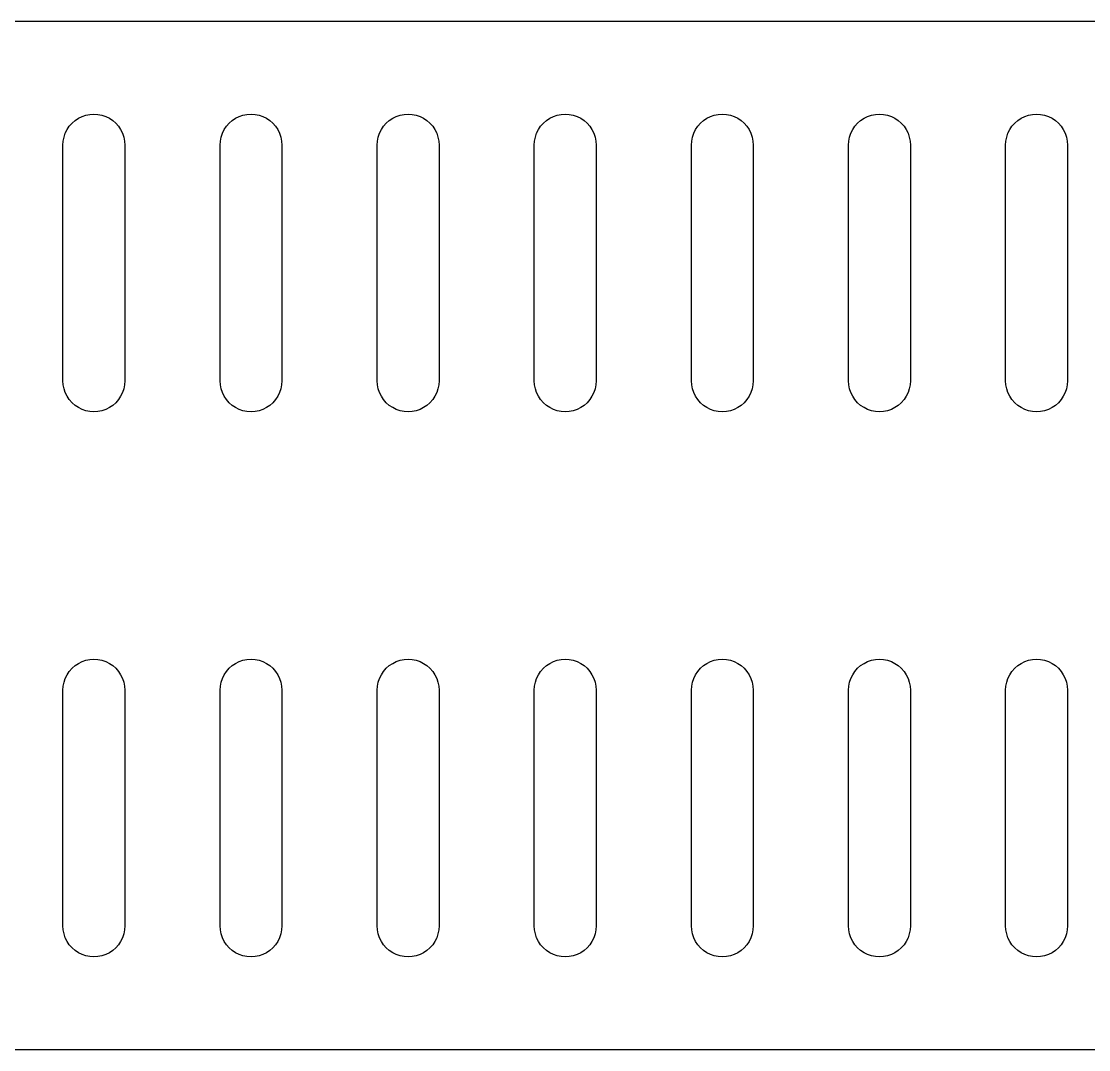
# Model space of a CAD drawing. Header units: metres. Extents: x 0 to 3190, y 0 to 479.
# Drawn here: x 2516.8 to 2585.8, y 255.7 to 322.2 of the extents above; entities that cross this region are included whole.
import ezdxf

# ---------------------------------------------------------------- set-up
doc = ezdxf.new("R2010")
doc.units = ezdxf.units.M

msp = doc.modelspace()

# ---------------------------------------------------------------- linework, layer by layer
for p, q in [((2653.6, 322.206), (2125.28, 322.206)), ((2520.75, 316.053), (2521, 316.137)), ((2521, 316.137), (2521.26, 316.189)), ((2521.26, 316.189), (2521.52, 316.206)), ((2521.52, 316.206), (2521.78, 316.189)), ((2521.78, 316.189), (2522.04, 316.137)), ((2522.04, 316.137), (2522.29, 316.053)), ((2530.91, 316.053), (2531.16, 316.137)), ((2531.16, 316.137), (2531.42, 316.189)), ((2531.42, 316.189), (2531.68, 316.206)), ((2531.68, 316.206), (2531.94, 316.189)), ((2531.94, 316.189), (2532.2, 316.137)), ((2532.2, 316.137), (2532.45, 316.053)), ((2541.07, 316.053), (2541.32, 316.137)), ((2541.32, 316.137), (2541.58, 316.189)), ((2541.58, 316.189), (2541.84, 316.206)), ((2541.84, 316.206), (2542.1, 316.189)), ((2542.1, 316.189), (2542.36, 316.137)), ((2542.36, 316.137), (2542.61, 316.053)), ((2551.23, 316.053), (2551.48, 316.137)), ((2551.48, 316.137), (2551.74, 316.189)), ((2551.74, 316.189), (2552, 316.206)), ((2552, 316.206), (2552.26, 316.189)), ((2552.26, 316.189), (2552.52, 316.137)), ((2552.52, 316.137), (2552.77, 316.053)), ((2561.39, 316.053), (2561.64, 316.137)), ((2561.64, 316.137), (2561.9, 316.189)), ((2561.9, 316.189), (2562.16, 316.206)), ((2562.16, 316.206), (2562.42, 316.189)), ((2562.42, 316.189), (2562.68, 316.137)), ((2562.68, 316.137), (2562.93, 316.053)), ((2571.55, 316.053), (2571.8, 316.137)), ((2571.8, 316.137), (2572.06, 316.189)), ((2572.06, 316.189), (2572.32, 316.206)), ((2572.32, 316.206), (2572.58, 316.189)), ((2572.58, 316.189), (2572.84, 316.137)), ((2572.84, 316.137), (2573.09, 316.053)), ((2581.71, 316.053), (2581.96, 316.137)), ((2581.96, 316.137), (2582.22, 316.189)), ((2582.22, 316.189), (2582.48, 316.206)), ((2582.48, 316.206), (2582.74, 316.189)), ((2582.74, 316.189), (2583, 316.137)), ((2583, 316.137), (2583.25, 316.053)), ((2519.79, 315.206), (2519.93, 315.423)), ((2519.93, 315.423), (2520.11, 315.62)), ((2520.11, 315.62), (2520.3, 315.792)), ((2520.3, 315.792), (2520.52, 315.938)), ((2520.52, 315.938), (2520.75, 316.053)), ((2522.29, 316.053), (2522.52, 315.938)), ((2522.52, 315.938), (2522.74, 315.792)), ((2522.74, 315.792), (2522.93, 315.62)), ((2522.93, 315.62), (2523.11, 315.423)), ((2523.11, 315.423), (2523.25, 315.206)), ((2529.95, 315.206), (2530.09, 315.423)), ((2530.09, 315.423), (2530.27, 315.62)), ((2530.27, 315.62), (2530.46, 315.792)), ((2530.46, 315.792), (2530.68, 315.938)), ((2530.68, 315.938), (2530.91, 316.053)), ((2532.45, 316.053), (2532.68, 315.938)), ((2532.68, 315.938), (2532.9, 315.792)), ((2532.9, 315.792), (2533.09, 315.62)), ((2533.09, 315.62), (2533.27, 315.423)), ((2533.27, 315.423), (2533.41, 315.206)), ((2540.11, 315.206), (2540.25, 315.423)), ((2540.25, 315.423), (2540.43, 315.62)), ((2540.43, 315.62), (2540.62, 315.792)), ((2540.62, 315.792), (2540.84, 315.938)), ((2540.84, 315.938), (2541.07, 316.053)), ((2542.61, 316.053), (2542.84, 315.938)), ((2542.84, 315.938), (2543.06, 315.792)), ((2543.06, 315.792), (2543.25, 315.62)), ((2543.25, 315.62), (2543.43, 315.423)), ((2543.43, 315.423), (2543.57, 315.206)), ((2550.27, 315.206), (2550.41, 315.423)), ((2550.41, 315.423), (2550.59, 315.62)), ((2550.59, 315.62), (2550.78, 315.792)), ((2550.78, 315.792), (2551, 315.938)), ((2551, 315.938), (2551.23, 316.053)), ((2552.77, 316.053), (2553, 315.938)), ((2553, 315.938), (2553.22, 315.792)), ((2553.22, 315.792), (2553.41, 315.62)), ((2553.41, 315.62), (2553.59, 315.423)), ((2553.59, 315.423), (2553.73, 315.206)), ((2560.43, 315.206), (2560.57, 315.423)), ((2560.57, 315.423), (2560.75, 315.62)), ((2560.75, 315.62), (2560.94, 315.792)), ((2560.94, 315.792), (2561.16, 315.938)), ((2561.16, 315.938), (2561.39, 316.053)), ((2562.93, 316.053), (2563.16, 315.938)), ((2563.16, 315.938), (2563.38, 315.792)), ((2563.38, 315.792), (2563.57, 315.62)), ((2563.57, 315.62), (2563.75, 315.423)), ((2563.75, 315.423), (2563.89, 315.206)), ((2570.59, 315.206), (2570.73, 315.423)), ((2570.73, 315.423), (2570.91, 315.62)), ((2570.91, 315.62), (2571.1, 315.792)), ((2571.1, 315.792), (2571.32, 315.938)), ((2571.32, 315.938), (2571.55, 316.053)), ((2573.09, 316.053), (2573.32, 315.938)), ((2573.32, 315.938), (2573.54, 315.792)), ((2573.54, 315.792), (2573.73, 315.62)), ((2573.73, 315.62), (2573.91, 315.423)), ((2573.91, 315.423), (2574.05, 315.206)), ((2580.75, 315.206), (2580.89, 315.423)), ((2580.89, 315.423), (2581.07, 315.62)), ((2581.07, 315.62), (2581.26, 315.792)), ((2581.26, 315.792), (2581.48, 315.938)), ((2581.48, 315.938), (2581.71, 316.053)), ((2583.25, 316.053), (2583.48, 315.938)), ((2583.48, 315.938), (2583.7, 315.792)), ((2583.7, 315.792), (2583.89, 315.62)), ((2583.89, 315.62), (2584.07, 315.423)), ((2584.07, 315.423), (2584.21, 315.206)), ((2519.59, 314.723), (2519.67, 314.971)), ((2519.67, 314.971), (2519.79, 315.206)), ((2523.25, 315.206), (2523.37, 314.971)), ((2523.37, 314.971), (2523.45, 314.723)), ((2529.75, 314.723), (2529.83, 314.971)), ((2529.83, 314.971), (2529.95, 315.206)), ((2533.41, 315.206), (2533.53, 314.971)), ((2533.53, 314.971), (2533.61, 314.723)), ((2539.91, 314.723), (2539.99, 314.971)), ((2539.99, 314.971), (2540.11, 315.206)), ((2543.57, 315.206), (2543.69, 314.971)), ((2543.69, 314.971), (2543.77, 314.723)), ((2550.07, 314.723), (2550.15, 314.971)), ((2550.15, 314.971), (2550.27, 315.206)), ((2553.73, 315.206), (2553.85, 314.971)), ((2553.85, 314.971), (2553.93, 314.723)), ((2560.23, 314.723), (2560.31, 314.971)), ((2560.31, 314.971), (2560.43, 315.206)), ((2563.89, 315.206), (2564.01, 314.971)), ((2564.01, 314.971), (2564.09, 314.723)), ((2570.39, 314.723), (2570.47, 314.971)), ((2570.47, 314.971), (2570.59, 315.206)), ((2574.05, 315.206), (2574.17, 314.971)), ((2574.17, 314.971), (2574.25, 314.723)), ((2580.55, 314.723), (2580.63, 314.971)), ((2580.63, 314.971), (2580.75, 315.206)), ((2584.21, 315.206), (2584.33, 314.971)), ((2584.33, 314.971), (2584.41, 314.723)), ((2519.52, 314.206), (2519.54, 314.467)), ((2519.52, 298.966), (2519.52, 314.206)), ((2519.54, 314.467), (2519.59, 314.723)), ((2523.45, 314.723), (2523.5, 314.467)), ((2523.5, 314.467), (2523.52, 314.206)), ((2523.52, 314.206), (2523.52, 298.966)), ((2529.68, 314.206), (2529.7, 314.467)), ((2529.68, 298.966), (2529.68, 314.206)), ((2529.7, 314.467), (2529.75, 314.723)), ((2533.61, 314.723), (2533.66, 314.467)), ((2533.66, 314.467), (2533.68, 314.206)), ((2533.68, 314.206), (2533.68, 298.966)), ((2539.84, 314.206), (2539.86, 314.467)), ((2539.84, 298.966), (2539.84, 314.206)), ((2539.86, 314.467), (2539.91, 314.723)), ((2543.77, 314.723), (2543.82, 314.467)), ((2543.82, 314.467), (2543.84, 314.206)), ((2543.84, 314.206), (2543.84, 298.966)), ((2550, 314.206), (2550.02, 314.467)), ((2550, 298.966), (2550, 314.206)), ((2550.02, 314.467), (2550.07, 314.723)), ((2553.93, 314.723), (2553.98, 314.467)), ((2553.98, 314.467), (2554, 314.206)), ((2554, 314.206), (2554, 298.966)), ((2560.16, 314.206), (2560.18, 314.467)), ((2560.16, 298.966), (2560.16, 314.206)), ((2560.18, 314.467), (2560.23, 314.723)), ((2564.09, 314.723), (2564.14, 314.467)), ((2564.14, 314.467), (2564.16, 314.206)), ((2564.16, 314.206), (2564.16, 298.966)), ((2570.32, 314.206), (2570.34, 314.467)), ((2570.32, 298.966), (2570.32, 314.206)), ((2570.34, 314.467), (2570.39, 314.723)), ((2574.25, 314.723), (2574.3, 314.467)), ((2574.3, 314.467), (2574.32, 314.206)), ((2574.32, 314.206), (2574.32, 298.966)), ((2580.48, 314.206), (2580.5, 314.467)), ((2580.48, 298.966), (2580.48, 314.206)), ((2580.5, 314.467), (2580.55, 314.723)), ((2584.41, 314.723), (2584.46, 314.467)), ((2584.46, 314.467), (2584.48, 314.206)), ((2584.48, 314.206), (2584.48, 298.966)), ((2519.54, 298.705), (2519.52, 298.966)), ((2523.52, 298.966), (2523.5, 298.705)), ((2529.7, 298.705), (2529.68, 298.966)), ((2533.68, 298.966), (2533.66, 298.705)), ((2539.86, 298.705), (2539.84, 298.966)), ((2543.84, 298.966), (2543.82, 298.705)), ((2550.02, 298.705), (2550, 298.966)), ((2554, 298.966), (2553.98, 298.705)), ((2560.18, 298.705), (2560.16, 298.966)), ((2564.16, 298.966), (2564.14, 298.705)), ((2570.34, 298.705), (2570.32, 298.966)), ((2574.32, 298.966), (2574.3, 298.705)), ((2580.5, 298.705), (2580.48, 298.966)), ((2584.48, 298.966), (2584.46, 298.705)), ((2519.59, 298.449), (2519.54, 298.705)), ((2519.67, 298.201), (2519.59, 298.449)), ((2519.79, 297.966), (2519.67, 298.201)), ((2523.37, 298.201), (2523.25, 297.966)), ((2523.45, 298.449), (2523.37, 298.201)), ((2523.5, 298.705), (2523.45, 298.449)), ((2529.75, 298.449), (2529.7, 298.705)), ((2529.83, 298.201), (2529.75, 298.449)), ((2529.95, 297.966), (2529.83, 298.201)), ((2533.53, 298.201), (2533.41, 297.966)), ((2533.61, 298.449), (2533.53, 298.201)), ((2533.66, 298.705), (2533.61, 298.449)), ((2539.91, 298.449), (2539.86, 298.705)), ((2539.99, 298.201), (2539.91, 298.449)), ((2540.11, 297.966), (2539.99, 298.201)), ((2543.69, 298.201), (2543.57, 297.966)), ((2543.77, 298.449), (2543.69, 298.201)), ((2543.82, 298.705), (2543.77, 298.449)), ((2550.07, 298.449), (2550.02, 298.705)), ((2550.15, 298.201), (2550.07, 298.449)), ((2550.27, 297.966), (2550.15, 298.201)), ((2553.85, 298.201), (2553.73, 297.966)), ((2553.93, 298.449), (2553.85, 298.201)), ((2553.98, 298.705), (2553.93, 298.449)), ((2560.23, 298.449), (2560.18, 298.705)), ((2560.31, 298.201), (2560.23, 298.449)), ((2560.43, 297.966), (2560.31, 298.201)), ((2564.01, 298.201), (2563.89, 297.966)), ((2564.09, 298.449), (2564.01, 298.201)), ((2564.14, 298.705), (2564.09, 298.449)), ((2570.39, 298.449), (2570.34, 298.705)), ((2570.47, 298.201), (2570.39, 298.449)), ((2570.59, 297.966), (2570.47, 298.201)), ((2574.17, 298.201), (2574.05, 297.966)), ((2574.25, 298.449), (2574.17, 298.201)), ((2574.3, 298.705), (2574.25, 298.449)), ((2580.55, 298.449), (2580.5, 298.705)), ((2580.63, 298.201), (2580.55, 298.449)), ((2580.75, 297.966), (2580.63, 298.201)), ((2584.33, 298.201), (2584.21, 297.966)), ((2584.41, 298.449), (2584.33, 298.201)), ((2584.46, 298.705), (2584.41, 298.449)), ((2519.93, 297.749), (2519.79, 297.966)), ((2520.11, 297.552), (2519.93, 297.749)), ((2520.3, 297.38), (2520.11, 297.552)), ((2522.93, 297.552), (2522.74, 297.38)), ((2523.11, 297.749), (2522.93, 297.552)), ((2523.25, 297.966), (2523.11, 297.749)), ((2530.09, 297.749), (2529.95, 297.966)), ((2530.27, 297.552), (2530.09, 297.749)), ((2530.46, 297.38), (2530.27, 297.552)), ((2533.09, 297.552), (2532.9, 297.38)), ((2533.27, 297.749), (2533.09, 297.552)), ((2533.41, 297.966), (2533.27, 297.749)), ((2540.25, 297.749), (2540.11, 297.966)), ((2540.43, 297.552), (2540.25, 297.749)), ((2540.62, 297.38), (2540.43, 297.552)), ((2543.25, 297.552), (2543.06, 297.38)), ((2543.43, 297.749), (2543.25, 297.552)), ((2543.57, 297.966), (2543.43, 297.749)), ((2550.41, 297.749), (2550.27, 297.966)), ((2550.59, 297.552), (2550.41, 297.749)), ((2550.78, 297.38), (2550.59, 297.552)), ((2553.41, 297.552), (2553.22, 297.38)), ((2553.59, 297.749), (2553.41, 297.552)), ((2553.73, 297.966), (2553.59, 297.749)), ((2560.57, 297.749), (2560.43, 297.966)), ((2560.75, 297.552), (2560.57, 297.749)), ((2560.94, 297.38), (2560.75, 297.552)), ((2563.57, 297.552), (2563.38, 297.38)), ((2563.75, 297.749), (2563.57, 297.552)), ((2563.89, 297.966), (2563.75, 297.749)), ((2570.73, 297.749), (2570.59, 297.966)), ((2570.91, 297.552), (2570.73, 297.749)), ((2571.1, 297.38), (2570.91, 297.552)), ((2573.73, 297.552), (2573.54, 297.38)), ((2573.91, 297.749), (2573.73, 297.552)), ((2574.05, 297.966), (2573.91, 297.749)), ((2580.89, 297.749), (2580.75, 297.966)), ((2581.07, 297.552), (2580.89, 297.749)), ((2581.26, 297.38), (2581.07, 297.552)), ((2583.89, 297.552), (2583.7, 297.38)), ((2584.07, 297.749), (2583.89, 297.552)), ((2584.21, 297.966), (2584.07, 297.749)), ((2520.52, 297.234), (2520.3, 297.38)), ((2520.75, 297.119), (2520.52, 297.234)), ((2521, 297.035), (2520.75, 297.119)), ((2521.26, 296.983), (2521, 297.035)), ((2521.52, 296.966), (2521.26, 296.983)), ((2521.78, 296.983), (2521.52, 296.966)), ((2522.04, 297.035), (2521.78, 296.983)), ((2522.29, 297.119), (2522.04, 297.035)), ((2522.52, 297.234), (2522.29, 297.119)), ((2522.74, 297.38), (2522.52, 297.234)), ((2530.68, 297.234), (2530.46, 297.38)), ((2530.91, 297.119), (2530.68, 297.234)), ((2531.16, 297.035), (2530.91, 297.119)), ((2531.42, 296.983), (2531.16, 297.035)), ((2531.68, 296.966), (2531.42, 296.983)), ((2531.94, 296.983), (2531.68, 296.966)), ((2532.2, 297.035), (2531.94, 296.983)), ((2532.45, 297.119), (2532.2, 297.035)), ((2532.68, 297.234), (2532.45, 297.119)), ((2532.9, 297.38), (2532.68, 297.234)), ((2540.84, 297.234), (2540.62, 297.38)), ((2541.07, 297.119), (2540.84, 297.234)), ((2541.32, 297.035), (2541.07, 297.119)), ((2541.58, 296.983), (2541.32, 297.035)), ((2541.84, 296.966), (2541.58, 296.983)), ((2542.1, 296.983), (2541.84, 296.966)), ((2542.36, 297.035), (2542.1, 296.983)), ((2542.61, 297.119), (2542.36, 297.035)), ((2542.84, 297.234), (2542.61, 297.119)), ((2543.06, 297.38), (2542.84, 297.234)), ((2551, 297.234), (2550.78, 297.38)), ((2551.23, 297.119), (2551, 297.234)), ((2551.48, 297.035), (2551.23, 297.119)), ((2551.74, 296.983), (2551.48, 297.035)), ((2552, 296.966), (2551.74, 296.983)), ((2552.26, 296.983), (2552, 296.966)), ((2552.52, 297.035), (2552.26, 296.983)), ((2552.77, 297.119), (2552.52, 297.035)), ((2553, 297.234), (2552.77, 297.119)), ((2553.22, 297.38), (2553, 297.234)), ((2561.16, 297.234), (2560.94, 297.38)), ((2561.39, 297.119), (2561.16, 297.234)), ((2561.64, 297.035), (2561.39, 297.119)), ((2561.9, 296.983), (2561.64, 297.035)), ((2562.16, 296.966), (2561.9, 296.983)), ((2562.42, 296.983), (2562.16, 296.966)), ((2562.68, 297.035), (2562.42, 296.983)), ((2562.93, 297.119), (2562.68, 297.035)), ((2563.16, 297.234), (2562.93, 297.119)), ((2563.38, 297.38), (2563.16, 297.234)), ((2571.32, 297.234), (2571.1, 297.38)), ((2571.55, 297.119), (2571.32, 297.234)), ((2571.8, 297.035), (2571.55, 297.119)), ((2572.06, 296.983), (2571.8, 297.035)), ((2572.32, 296.966), (2572.06, 296.983)), ((2572.58, 296.983), (2572.32, 296.966)), ((2572.84, 297.035), (2572.58, 296.983)), ((2573.09, 297.119), (2572.84, 297.035)), ((2573.32, 297.234), (2573.09, 297.119)), ((2573.54, 297.38), (2573.32, 297.234)), ((2581.48, 297.234), (2581.26, 297.38)), ((2581.71, 297.119), (2581.48, 297.234)), ((2581.96, 297.035), (2581.71, 297.119)), ((2582.22, 296.983), (2581.96, 297.035)), ((2582.48, 296.966), (2582.22, 296.983)), ((2582.74, 296.983), (2582.48, 296.966)), ((2583, 297.035), (2582.74, 296.983)), ((2583.25, 297.119), (2583, 297.035)), ((2583.48, 297.234), (2583.25, 297.119)), ((2583.7, 297.38), (2583.48, 297.234)), ((2521, 280.898), (2521.26, 280.949)), ((2521.26, 280.949), (2521.52, 280.966)), ((2521.52, 280.966), (2521.78, 280.949)), ((2521.78, 280.949), (2522.04, 280.898)), ((2531.16, 280.898), (2531.42, 280.949)), ((2531.42, 280.949), (2531.68, 280.966)), ((2531.68, 280.966), (2531.94, 280.949)), ((2531.94, 280.949), (2532.2, 280.898)), ((2541.32, 280.898), (2541.58, 280.949)), ((2541.58, 280.949), (2541.84, 280.966)), ((2541.84, 280.966), (2542.1, 280.949)), ((2542.1, 280.949), (2542.36, 280.898)), ((2551.48, 280.898), (2551.74, 280.949)), ((2551.74, 280.949), (2552, 280.966)), ((2552, 280.966), (2552.26, 280.949)), ((2552.26, 280.949), (2552.52, 280.898)), ((2561.64, 280.898), (2561.9, 280.949)), ((2561.9, 280.949), (2562.16, 280.966)), ((2562.16, 280.966), (2562.42, 280.949)), ((2562.42, 280.949), (2562.68, 280.898)), ((2571.8, 280.898), (2572.06, 280.949)), ((2572.06, 280.949), (2572.32, 280.966)), ((2572.32, 280.966), (2572.58, 280.949)), ((2572.58, 280.949), (2572.84, 280.898)), ((2581.96, 280.898), (2582.22, 280.949)), ((2582.22, 280.949), (2582.48, 280.966)), ((2582.48, 280.966), (2582.74, 280.949)), ((2582.74, 280.949), (2583, 280.898)), ((2519.93, 280.184), (2520.11, 280.381)), ((2520.11, 280.381), (2520.3, 280.553)), ((2520.3, 280.553), (2520.52, 280.698)), ((2520.52, 280.698), (2520.75, 280.814)), ((2520.75, 280.814), (2521, 280.898)), ((2522.04, 280.898), (2522.29, 280.814)), ((2522.29, 280.814), (2522.52, 280.698)), ((2522.52, 280.698), (2522.74, 280.553)), ((2522.74, 280.553), (2522.93, 280.381)), ((2522.93, 280.381), (2523.11, 280.184)), ((2530.09, 280.184), (2530.27, 280.381)), ((2530.27, 280.381), (2530.46, 280.553)), ((2530.46, 280.553), (2530.68, 280.698)), ((2530.68, 280.698), (2530.91, 280.814)), ((2530.91, 280.814), (2531.16, 280.898)), ((2532.2, 280.898), (2532.45, 280.814)), ((2532.45, 280.814), (2532.68, 280.698)), ((2532.68, 280.698), (2532.9, 280.553)), ((2532.9, 280.553), (2533.09, 280.381)), ((2533.09, 280.381), (2533.27, 280.184)), ((2540.25, 280.184), (2540.43, 280.381)), ((2540.43, 280.381), (2540.62, 280.553)), ((2540.62, 280.553), (2540.84, 280.698)), ((2540.84, 280.698), (2541.07, 280.814)), ((2541.07, 280.814), (2541.32, 280.898)), ((2542.36, 280.898), (2542.61, 280.814)), ((2542.61, 280.814), (2542.84, 280.698)), ((2542.84, 280.698), (2543.06, 280.553)), ((2543.06, 280.553), (2543.25, 280.381)), ((2543.25, 280.381), (2543.43, 280.184)), ((2550.41, 280.184), (2550.59, 280.381)), ((2550.59, 280.381), (2550.78, 280.553)), ((2550.78, 280.553), (2551, 280.698)), ((2551, 280.698), (2551.23, 280.814)), ((2551.23, 280.814), (2551.48, 280.898)), ((2552.52, 280.898), (2552.77, 280.814)), ((2552.77, 280.814), (2553, 280.698)), ((2553, 280.698), (2553.22, 280.553)), ((2553.22, 280.553), (2553.41, 280.381)), ((2553.41, 280.381), (2553.59, 280.184)), ((2560.57, 280.184), (2560.75, 280.381)), ((2560.75, 280.381), (2560.94, 280.553)), ((2560.94, 280.553), (2561.16, 280.698)), ((2561.16, 280.698), (2561.39, 280.814)), ((2561.39, 280.814), (2561.64, 280.898)), ((2562.68, 280.898), (2562.93, 280.814)), ((2562.93, 280.814), (2563.16, 280.698)), ((2563.16, 280.698), (2563.38, 280.553)), ((2563.38, 280.553), (2563.57, 280.381)), ((2563.57, 280.381), (2563.75, 280.184)), ((2570.73, 280.184), (2570.91, 280.381)), ((2570.91, 280.381), (2571.1, 280.553)), ((2571.1, 280.553), (2571.32, 280.698)), ((2571.32, 280.698), (2571.55, 280.814)), ((2571.55, 280.814), (2571.8, 280.898)), ((2572.84, 280.898), (2573.09, 280.814)), ((2573.09, 280.814), (2573.32, 280.698)), ((2573.32, 280.698), (2573.54, 280.553)), ((2573.54, 280.553), (2573.73, 280.381)), ((2573.73, 280.381), (2573.91, 280.184)), ((2580.89, 280.184), (2581.07, 280.381)), ((2581.07, 280.381), (2581.26, 280.553)), ((2581.26, 280.553), (2581.48, 280.698)), ((2581.48, 280.698), (2581.71, 280.814)), ((2581.71, 280.814), (2581.96, 280.898)), ((2583, 280.898), (2583.25, 280.814)), ((2583.25, 280.814), (2583.48, 280.698)), ((2583.48, 280.698), (2583.7, 280.553)), ((2583.7, 280.553), (2583.89, 280.381)), ((2583.89, 280.381), (2584.07, 280.184)), ((2519.59, 279.484), (2519.67, 279.732)), ((2519.67, 279.732), (2519.79, 279.966)), ((2519.79, 279.966), (2519.93, 280.184)), ((2523.11, 280.184), (2523.25, 279.966)), ((2523.25, 279.966), (2523.37, 279.732)), ((2523.37, 279.732), (2523.45, 279.484)), ((2529.75, 279.484), (2529.83, 279.732)), ((2529.83, 279.732), (2529.95, 279.966)), ((2529.95, 279.966), (2530.09, 280.184)), ((2533.27, 280.184), (2533.41, 279.966)), ((2533.41, 279.966), (2533.53, 279.732)), ((2533.53, 279.732), (2533.61, 279.484)), ((2539.91, 279.484), (2539.99, 279.732)), ((2539.99, 279.732), (2540.11, 279.966)), ((2540.11, 279.966), (2540.25, 280.184)), ((2543.43, 280.184), (2543.57, 279.966)), ((2543.57, 279.966), (2543.69, 279.732)), ((2543.69, 279.732), (2543.77, 279.484)), ((2550.07, 279.484), (2550.15, 279.732)), ((2550.15, 279.732), (2550.27, 279.966)), ((2550.27, 279.966), (2550.41, 280.184)), ((2553.59, 280.184), (2553.73, 279.966)), ((2553.73, 279.966), (2553.85, 279.732)), ((2553.85, 279.732), (2553.93, 279.484)), ((2560.23, 279.484), (2560.31, 279.732)), ((2560.31, 279.732), (2560.43, 279.966)), ((2560.43, 279.966), (2560.57, 280.184)), ((2563.75, 280.184), (2563.89, 279.966)), ((2563.89, 279.966), (2564.01, 279.732)), ((2564.01, 279.732), (2564.09, 279.484)), ((2570.39, 279.484), (2570.47, 279.732)), ((2570.47, 279.732), (2570.59, 279.966)), ((2570.59, 279.966), (2570.73, 280.184)), ((2573.91, 280.184), (2574.05, 279.966)), ((2574.05, 279.966), (2574.17, 279.732)), ((2574.17, 279.732), (2574.25, 279.484)), ((2580.55, 279.484), (2580.63, 279.732)), ((2580.63, 279.732), (2580.75, 279.966)), ((2580.75, 279.966), (2580.89, 280.184)), ((2584.07, 280.184), (2584.21, 279.966)), ((2584.21, 279.966), (2584.33, 279.732)), ((2584.33, 279.732), (2584.41, 279.484)), ((2519.52, 278.966), (2519.54, 279.227)), ((2519.52, 263.727), (2519.52, 278.966)), ((2519.54, 279.227), (2519.59, 279.484)), ((2523.45, 279.484), (2523.5, 279.227)), ((2523.5, 279.227), (2523.52, 278.966)), ((2523.52, 278.966), (2523.52, 263.727)), ((2529.68, 278.966), (2529.7, 279.227)), ((2529.68, 263.727), (2529.68, 278.966)), ((2529.7, 279.227), (2529.75, 279.484)), ((2533.61, 279.484), (2533.66, 279.227)), ((2533.66, 279.227), (2533.68, 278.966)), ((2533.68, 278.966), (2533.68, 263.727)), ((2539.84, 278.966), (2539.86, 279.227)), ((2539.84, 263.727), (2539.84, 278.966)), ((2539.86, 279.227), (2539.91, 279.484)), ((2543.77, 279.484), (2543.82, 279.227)), ((2543.82, 279.227), (2543.84, 278.966)), ((2543.84, 278.966), (2543.84, 263.727)), ((2550, 278.966), (2550.02, 279.227)), ((2550, 263.727), (2550, 278.966)), ((2550.02, 279.227), (2550.07, 279.484)), ((2553.93, 279.484), (2553.98, 279.227)), ((2553.98, 279.227), (2554, 278.966)), ((2554, 278.966), (2554, 263.727)), ((2560.16, 278.966), (2560.18, 279.227)), ((2560.16, 263.727), (2560.16, 278.966)), ((2560.18, 279.227), (2560.23, 279.484)), ((2564.09, 279.484), (2564.14, 279.227)), ((2564.14, 279.227), (2564.16, 278.966)), ((2564.16, 278.966), (2564.16, 263.727)), ((2570.32, 278.966), (2570.34, 279.227)), ((2570.32, 263.727), (2570.32, 278.966)), ((2570.34, 279.227), (2570.39, 279.484)), ((2574.25, 279.484), (2574.3, 279.227)), ((2574.3, 279.227), (2574.32, 278.966)), ((2574.32, 278.966), (2574.32, 263.727)), ((2580.48, 278.966), (2580.5, 279.227)), ((2580.48, 263.727), (2580.48, 278.966)), ((2580.5, 279.227), (2580.55, 279.484)), ((2584.41, 279.484), (2584.46, 279.227)), ((2584.46, 279.227), (2584.48, 278.966)), ((2584.48, 278.966), (2584.48, 263.727)), ((2519.54, 263.466), (2519.52, 263.727)), ((2523.52, 263.727), (2523.5, 263.466)), ((2529.7, 263.466), (2529.68, 263.727)), ((2533.68, 263.727), (2533.66, 263.466)), ((2539.86, 263.466), (2539.84, 263.727)), ((2543.84, 263.727), (2543.82, 263.466)), ((2550.02, 263.466), (2550, 263.727)), ((2554, 263.727), (2553.98, 263.466)), ((2560.18, 263.466), (2560.16, 263.727)), ((2564.16, 263.727), (2564.14, 263.466)), ((2570.34, 263.466), (2570.32, 263.727)), ((2574.32, 263.727), (2574.3, 263.466)), ((2580.5, 263.466), (2580.48, 263.727)), ((2584.48, 263.727), (2584.46, 263.466)), ((2519.59, 263.209), (2519.54, 263.466)), ((2519.67, 262.962), (2519.59, 263.209)), ((2523.45, 263.209), (2523.37, 262.962)), ((2523.5, 263.466), (2523.45, 263.209)), ((2529.75, 263.209), (2529.7, 263.466)), ((2529.83, 262.962), (2529.75, 263.209)), ((2533.61, 263.209), (2533.53, 262.962)), ((2533.66, 263.466), (2533.61, 263.209)), ((2539.91, 263.209), (2539.86, 263.466)), ((2539.99, 262.962), (2539.91, 263.209)), ((2543.77, 263.209), (2543.69, 262.962)), ((2543.82, 263.466), (2543.77, 263.209)), ((2550.07, 263.209), (2550.02, 263.466)), ((2550.15, 262.962), (2550.07, 263.209)), ((2553.93, 263.209), (2553.85, 262.962)), ((2553.98, 263.466), (2553.93, 263.209)), ((2560.23, 263.209), (2560.18, 263.466)), ((2560.31, 262.962), (2560.23, 263.209)), ((2564.09, 263.209), (2564.01, 262.962)), ((2564.14, 263.466), (2564.09, 263.209)), ((2570.39, 263.209), (2570.34, 263.466)), ((2570.47, 262.962), (2570.39, 263.209)), ((2574.25, 263.209), (2574.17, 262.962)), ((2574.3, 263.466), (2574.25, 263.209)), ((2580.55, 263.209), (2580.5, 263.466)), ((2580.63, 262.962), (2580.55, 263.209)), ((2584.41, 263.209), (2584.33, 262.962)), ((2584.46, 263.466), (2584.41, 263.209)), ((2519.79, 262.727), (2519.67, 262.962)), ((2519.93, 262.51), (2519.79, 262.727)), ((2520.11, 262.313), (2519.93, 262.51)), ((2520.3, 262.14), (2520.11, 262.313)), ((2522.93, 262.313), (2522.74, 262.14)), ((2523.11, 262.51), (2522.93, 262.313)), ((2523.25, 262.727), (2523.11, 262.51)), ((2523.37, 262.962), (2523.25, 262.727)), ((2529.95, 262.727), (2529.83, 262.962)), ((2530.09, 262.51), (2529.95, 262.727)), ((2530.27, 262.313), (2530.09, 262.51)), ((2530.46, 262.14), (2530.27, 262.313)), ((2533.09, 262.313), (2532.9, 262.14)), ((2533.27, 262.51), (2533.09, 262.313)), ((2533.41, 262.727), (2533.27, 262.51)), ((2533.53, 262.962), (2533.41, 262.727)), ((2540.11, 262.727), (2539.99, 262.962)), ((2540.25, 262.51), (2540.11, 262.727)), ((2540.43, 262.313), (2540.25, 262.51)), ((2540.62, 262.14), (2540.43, 262.313)), ((2543.25, 262.313), (2543.06, 262.14)), ((2543.43, 262.51), (2543.25, 262.313)), ((2543.57, 262.727), (2543.43, 262.51)), ((2543.69, 262.962), (2543.57, 262.727)), ((2550.27, 262.727), (2550.15, 262.962)), ((2550.41, 262.51), (2550.27, 262.727)), ((2550.59, 262.313), (2550.41, 262.51)), ((2550.78, 262.14), (2550.59, 262.313)), ((2553.41, 262.313), (2553.22, 262.14)), ((2553.59, 262.51), (2553.41, 262.313)), ((2553.73, 262.727), (2553.59, 262.51)), ((2553.85, 262.962), (2553.73, 262.727)), ((2560.43, 262.727), (2560.31, 262.962)), ((2560.57, 262.51), (2560.43, 262.727)), ((2560.75, 262.313), (2560.57, 262.51)), ((2560.94, 262.14), (2560.75, 262.313)), ((2563.57, 262.313), (2563.38, 262.14)), ((2563.75, 262.51), (2563.57, 262.313)), ((2563.89, 262.727), (2563.75, 262.51)), ((2564.01, 262.962), (2563.89, 262.727)), ((2570.59, 262.727), (2570.47, 262.962)), ((2570.73, 262.51), (2570.59, 262.727)), ((2570.91, 262.313), (2570.73, 262.51)), ((2571.1, 262.14), (2570.91, 262.313)), ((2573.73, 262.313), (2573.54, 262.14)), ((2573.91, 262.51), (2573.73, 262.313)), ((2574.05, 262.727), (2573.91, 262.51)), ((2574.17, 262.962), (2574.05, 262.727)), ((2580.75, 262.727), (2580.63, 262.962)), ((2580.89, 262.51), (2580.75, 262.727)), ((2581.07, 262.313), (2580.89, 262.51)), ((2581.26, 262.14), (2581.07, 262.313)), ((2583.89, 262.313), (2583.7, 262.14)), ((2584.07, 262.51), (2583.89, 262.313)), ((2584.21, 262.727), (2584.07, 262.51)), ((2584.33, 262.962), (2584.21, 262.727)), ((2520.52, 261.995), (2520.3, 262.14)), ((2520.75, 261.879), (2520.52, 261.995)), ((2521, 261.795), (2520.75, 261.879)), ((2521.26, 261.744), (2521, 261.795)), ((2521.52, 261.727), (2521.26, 261.744)), ((2521.78, 261.744), (2521.52, 261.727)), ((2522.04, 261.795), (2521.78, 261.744)), ((2522.29, 261.879), (2522.04, 261.795)), ((2522.52, 261.995), (2522.29, 261.879)), ((2522.74, 262.14), (2522.52, 261.995)), ((2530.68, 261.995), (2530.46, 262.14)), ((2530.91, 261.879), (2530.68, 261.995)), ((2531.16, 261.795), (2530.91, 261.879)), ((2531.42, 261.744), (2531.16, 261.795)), ((2531.68, 261.727), (2531.42, 261.744)), ((2531.94, 261.744), (2531.68, 261.727)), ((2532.2, 261.795), (2531.94, 261.744)), ((2532.45, 261.879), (2532.2, 261.795)), ((2532.68, 261.995), (2532.45, 261.879)), ((2532.9, 262.14), (2532.68, 261.995)), ((2540.84, 261.995), (2540.62, 262.14)), ((2541.07, 261.879), (2540.84, 261.995)), ((2541.32, 261.795), (2541.07, 261.879)), ((2541.58, 261.744), (2541.32, 261.795)), ((2541.84, 261.727), (2541.58, 261.744)), ((2542.1, 261.744), (2541.84, 261.727)), ((2542.36, 261.795), (2542.1, 261.744)), ((2542.61, 261.879), (2542.36, 261.795)), ((2542.84, 261.995), (2542.61, 261.879)), ((2543.06, 262.14), (2542.84, 261.995)), ((2551, 261.995), (2550.78, 262.14)), ((2551.23, 261.879), (2551, 261.995)), ((2551.48, 261.795), (2551.23, 261.879)), ((2551.74, 261.744), (2551.48, 261.795)), ((2552, 261.727), (2551.74, 261.744)), ((2552.26, 261.744), (2552, 261.727)), ((2552.52, 261.795), (2552.26, 261.744)), ((2552.77, 261.879), (2552.52, 261.795)), ((2553, 261.995), (2552.77, 261.879)), ((2553.22, 262.14), (2553, 261.995)), ((2561.16, 261.995), (2560.94, 262.14)), ((2561.39, 261.879), (2561.16, 261.995)), ((2561.64, 261.795), (2561.39, 261.879)), ((2561.9, 261.744), (2561.64, 261.795)), ((2562.16, 261.727), (2561.9, 261.744)), ((2562.42, 261.744), (2562.16, 261.727)), ((2562.68, 261.795), (2562.42, 261.744)), ((2562.93, 261.879), (2562.68, 261.795)), ((2563.16, 261.995), (2562.93, 261.879)), ((2563.38, 262.14), (2563.16, 261.995)), ((2571.32, 261.995), (2571.1, 262.14)), ((2571.55, 261.879), (2571.32, 261.995)), ((2571.8, 261.795), (2571.55, 261.879)), ((2572.06, 261.744), (2571.8, 261.795)), ((2572.32, 261.727), (2572.06, 261.744)), ((2572.58, 261.744), (2572.32, 261.727)), ((2572.84, 261.795), (2572.58, 261.744)), ((2573.09, 261.879), (2572.84, 261.795)), ((2573.32, 261.995), (2573.09, 261.879)), ((2573.54, 262.14), (2573.32, 261.995)), ((2581.48, 261.995), (2581.26, 262.14)), ((2581.71, 261.879), (2581.48, 261.995)), ((2581.96, 261.795), (2581.71, 261.879)), ((2582.22, 261.744), (2581.96, 261.795)), ((2582.48, 261.727), (2582.22, 261.744)), ((2582.74, 261.744), (2582.48, 261.727)), ((2583, 261.795), (2582.74, 261.744)), ((2583.25, 261.879), (2583, 261.795)), ((2583.48, 261.995), (2583.25, 261.879)), ((2583.7, 262.14), (2583.48, 261.995)), ((2125.28, 255.727), (2653.6, 255.727))]:
    msp.add_line(p, q)

doc.saveas('drawing.dxf')
